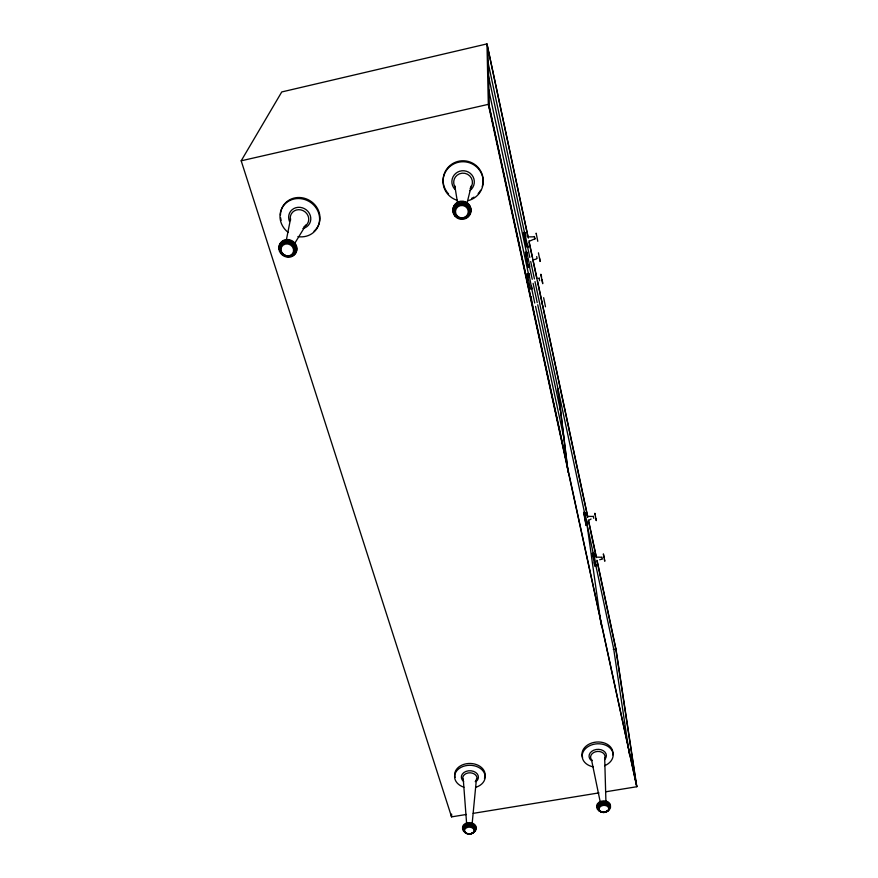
<?xml version="1.0" encoding="UTF-8"?>
<svg xmlns="http://www.w3.org/2000/svg" width="878" height="878" viewBox="0 0 878 878"><rect width="100%" height="100%" fill="white"/><g stroke="black" fill="none" stroke-linecap="round" stroke-linejoin="round"><path stroke-width="1.32" d="M451.643 814.136L451.566 816.869L466.437 814.455M545.49 306.806L543.647 297.697M542.264 304.468L541.682 301.45L541.913 302.372M472.079 824.354L476.436 778.973M539.619 280.697L539.048 277.887L539.268 278.798M534.23 312.502L534.164 313.084L531.003 296.753L531.497 298.399M538.433 252.831L540.113 261.479L539.553 257.88M530.411 289.147L527.195 273.486M537.786 241.307L536.151 233.175L536.403 234.119M529.807 266.583L526.833 252.008L527.305 253.654M534.417 236.489L534.932 239.156L534.768 238.07M286.195 240.77L290.585 218.688M525.274 252.074L528.271 267.57L528.018 264.783M526.471 247.014L523.507 232.472M467.107 202.752L471.365 185.686M451.215 814.433L451.566 816.869L241.187 160.806L281.75 91.949L486.972 43.9L528.369 238.136M294.317 244.029L306.005 224.933M529.566 241.132L534.131 239.134M588.984 520.16L591.081 518.997M534.033 259.679L536.326 259.021M599.707 559.736L601.639 559.231M241.187 160.806L488.322 104.35L486.972 43.9L527.974 236.983M613.25 649.27L616.016 649.38L636.813 786.732L605.721 791.791M473.198 813.357L598.961 792.889M533.681 236.84L528.743 236.884M592.65 516.451L588.26 516.374M601.254 557.245L596.941 557.146M601.935 557.069L602.319 559.077M529.313 275.066L528.83 273.42L531.859 289.049L531.574 286.118M536.71 256.585L537.116 258.549M593.1 556.026L592.365 553.195L594.878 566.167L594.351 562.491M527.7 275.187L528.227 277.448M525.768 253.775L526.273 255.981M585.703 515.309L584.935 512.335L587.415 525.121L586.932 521.675M594.384 555.917L593.671 553.173L596.107 565.717L595.997 564.631M584.397 515.441L583.596 512.357L586.153 525.582L584.616 516.527M524.232 235.238L524.715 237.378M525.944 236.116C522.092 220.773 529.851 257.891 527.557 244.314M541.605 277.152C538.905 265.496 544.645 293.932 542.088 279.489M593.44 516.714L593.308 516.165L593.747 518.338M595.273 514.991L594.856 513.268L596.283 520.654L595.986 518.668M488.662 103.615L530.608 296.534M534.098 312.612L567.012 464.001L563.72 437.003L535.547 306.367M488.662 104.076L636.813 786.732L488.322 104.35L489.408 108.257L487.927 49.168M487.839 72.918L526.767 253.841M529.127 265.046L532.255 279.303M533.111 283.32L537.204 302.603M537.731 304.765L560.581 411.233L563.621 436.19M488.673 89.556L528.666 274.902M531.497 287.633L534.746 303.031M487.619 60.417L524.66 233.328M527.25 245.39L529.829 257.452M530.696 261.479L534.428 278.908M534.998 281.586L557.684 387.472L560.504 410.63M584.572 512.895L557.947 388.614L568.187 472.474M586.855 523.584L601.145 624.949M587.536 526.767L593.572 554.907M595.58 564.291L613.667 648.732L629.361 754.125M528.94 240.813L536.93 278.326M537.501 281.004L541.792 301.088M542.648 305.116L587.755 516.758M588.611 520.775L596.316 556.948M597.183 560.965L616.016 649.38M529.116 242.35L532.266 257.111M532.836 259.789L587.744 517.361M588.315 520.039L596.327 557.607M596.897 560.285L615.774 648.831L635.793 781.179M591.531 759.876L600.289 802.251M524.978 238.673L525.516 241.263M526.8 258.417L527.349 261.106M604.152 557.486C601.649 545.457 605.919 567.989 604.503 559.319M454.815 185.884L457.548 202.862M567.122 464.879L567.934 471.541M463.255 779.049L466.69 824.387M604.679 757.703L605.952 802.711M456.593 215.9A7.276 7.068 6 0 1 458.075 205.057A7.276 7.068 6 0 1 468.72 208.679A7.276 7.068 6 0 1 463.035 218.084M461.027 218.117A7.276 7.068 6 0 1 457.328 216.57M457.965 216.943A7.726 7.507 6.1 0 1 455.539 206.253A7.726 7.507 6.1 0 1 466.646 204.607A7.726 7.507 6.1 0 1 467.744 215.494M465.175 217.349A7.726 7.507 6.1 0 1 463.123 217.942M460.994 217.963A7.726 7.507 6.1 0 1 458.92 217.415M280.433 250.054A7.759 7.112 29.3 0 1 284.878 241.768A7.759 7.112 29.3 0 1 294.393 245.566A7.759 7.112 29.3 0 1 292.341 254.807M285.306 255.355A7.759 7.112 29.3 0 1 282.595 253.621M467.063 833.463A5.784 4.214 0.6 0 1 465.252 826.593A5.784 4.214 0.6 0 1 474.669 827.987A5.784 4.214 0.6 0 1 469.423 833.804M463.88 829.929A5.784 4.214 0.6 0 1 469.258 824.376A5.784 4.214 0.6 0 1 474.866 829.864M599.169 809.834A5.872 4.302 -4.2 0 1 599.191 804.292A5.872 4.302 -4.2 0 1 606.621 803.085A5.872 4.302 -4.2 0 1 609.178 808.221M603.581 811.974A5.531 4.05 -4.2 0 1 598.752 806.421A5.531 4.05 -4.2 0 1 607.785 804.972A5.531 4.05 -4.2 0 1 605.842 811.612M465.351 832.278A5.444 3.962 0.6 0 1 466.064 826.407A5.444 3.962 0.6 0 1 474.01 827.581A5.444 3.962 0.6 0 1 471.618 833.211M455.331 215.944A9.076 8.824 6.1 0 1 455.517 203.674A9.076 8.824 6.1 0 1 468.139 203.531A9.076 8.824 6.1 0 1 468.775 215.779M467.897 216.636A9.076 8.824 6.1 0 1 465.768 217.963M279.38 249.681A9.12 8.352 29.3 0 1 285.789 239.65A9.12 8.352 29.3 0 1 296.709 246.674A9.12 8.352 29.3 0 1 290.003 256.508M596.93 807.53A6.903 5.059 -4.2 0 1 603.823 800.835A6.903 5.059 -4.2 0 1 610.023 807.453M600.64 811.568A6.914 5.059 -4.2 0 1 598.401 803.82A6.914 5.059 -4.2 0 1 609.266 803.754A6.914 5.059 -4.2 0 1 606.237 811.535M605.326 811.777A6.914 5.059 -4.2 0 1 601.518 811.799M462.925 829.161A6.794 4.95 0.6 0 1 466.064 823.224A6.794 4.95 0.6 0 1 474.647 824.497A6.794 4.95 0.6 0 1 474.46 830.862M466.679 833.123A6.804 4.95 0.6 0 1 463.924 825.561A6.804 4.95 0.6 0 1 474.647 825.507A6.804 4.95 0.6 0 1 472.199 833.09M480.595 190.252A20.04 19.711 9.4 0 1 478.181 193.588M473.966 197.133A20.04 19.711 9.4 0 1 471.552 198.417M448.57 193.928A20.04 19.711 9.4 0 1 447.121 168.554A20.04 19.711 9.4 0 1 472.298 162.99A20.04 19.711 9.4 0 1 482.252 186.487M457.537 200.425A20.095 19.744 9.2 0 1 446.825 169.827A20.095 19.744 9.2 0 1 479.673 170.409A20.095 19.744 9.2 0 1 468.172 200.623M280.455 215.011A20.183 18.69 32.6 0 1 308.013 199.613A20.183 18.69 32.6 0 1 314.061 231.199M281.147 220.334A20.183 18.69 32.6 0 1 280.609 217.656M288.094 232.33A20.238 18.723 32.4 0 1 288.719 201.095A20.238 18.723 32.4 0 1 318.999 214.287A20.238 18.723 32.4 0 1 297.905 236.61M455.056 777.447A15.255 11.436 0.6 0 1 470.465 763.465A15.255 11.436 0.6 0 1 484.458 778.391M463.913 787.215A15.288 11.436 0.6 0 1 457.701 769.754A15.288 11.436 0.6 0 1 481.792 769.6A15.288 11.436 0.6 0 1 476.271 787.138M582.608 757.451A15.486 11.666 -4.5 0 1 596.392 742.053A15.486 11.666 -4.5 0 1 612.756 754.86M593.298 766.845A15.508 11.677 -4.4 0 1 584.539 749.702A15.508 11.677 -4.4 0 1 609.134 747.233A15.508 11.677 -4.4 0 1 604.58 765.715M455.408 187.629A9.384 9.219 9.1 0 1 457.076 175.227A9.384 9.219 9.1 0 1 469.785 175.951A9.384 9.219 9.1 0 1 470.136 188.463M454.903 189.308A11.238 11.052 9.2 0 1 455.715 173.416A11.238 11.052 9.2 0 1 471.826 174.887A11.238 11.052 9.2 0 1 469.829 190.669M290.552 220.323A9.449 8.747 32.3 0 1 296.402 209.996A9.449 8.747 32.3 0 1 307.948 215.56A9.449 8.747 32.3 0 1 303.931 226.765M289.51 221.497A11.326 10.481 32.4 0 1 295.776 207.746A11.326 10.481 32.4 0 1 310.219 215.297A11.326 10.481 32.4 0 1 302.899 228.489M463.628 781.464A8.55 6.398 0.6 0 1 463.847 772.563A8.55 6.398 0.6 0 1 475.733 772.486A8.55 6.398 0.6 0 1 476.304 781.376M463.123 779.851A7.134 5.334 0.6 0 1 466.416 773.452A7.134 5.334 0.6 0 1 475.426 774.824A7.134 5.334 0.6 0 1 475.228 781.683M592.288 760.589A7.243 5.455 -4.4 0 1 592.277 753.565A7.243 5.455 -4.4 0 1 601.452 752.051A7.243 5.455 -4.4 0 1 604.613 758.548M591.081 760.326A8.681 6.53 -4.4 0 1 591.618 751.436A8.681 6.53 -4.4 0 1 603.373 750.745A8.681 6.53 -4.4 0 1 604.69 759.525M456.549 216.175A7.287 7.079 6 0 0 468.841 213.519A7.287 7.079 6 0 0 460.27 204.486A7.287 7.079 6 0 0 456.549 216.175M457.175 215.889A6.409 6.234 6 0 0 468.007 213.541A6.409 6.234 6 0 0 460.445 205.595A6.409 6.234 6 0 0 457.175 215.889M456.231 216.175A7.737 7.518 6 0 0 469.291 213.354A7.737 7.518 6 0 0 460.182 203.751A7.737 7.518 6 0 0 456.231 216.175M281.476 251.832A6.442 5.905 29.2 0 0 292.341 253.896A6.442 5.905 29.2 0 0 288.083 243.996A6.442 5.905 29.2 0 0 281.476 251.832M280.521 251.602A7.77 7.112 29.2 0 0 293.614 254.104A7.77 7.112 29.2 0 0 288.489 242.152A7.77 7.112 29.2 0 0 280.521 251.602M280.927 251.47A7.32 6.695 29.2 0 0 293.263 253.83A7.32 6.695 29.2 0 0 288.434 242.58A7.32 6.695 29.2 0 0 280.927 251.47M280.806 251.788A7.32 6.706 29.2 0 0 293.142 254.148A7.32 6.706 29.2 0 0 288.313 242.888A7.32 6.706 29.2 0 0 280.806 251.788M600.157 811.327A4.873 3.567 -4.2 0 0 608.476 809.999A4.873 3.567 -4.2 0 0 603.087 805.422A4.873 3.567 -4.2 0 0 600.157 811.327M599.268 810.822A5.883 4.302 -4.2 0 0 609.299 809.22A5.883 4.302 -4.2 0 0 602.802 803.699A5.883 4.302 -4.2 0 0 599.268 810.822M599.597 811.173A5.531 4.05 -4.2 0 0 609.036 809.67A5.531 4.05 -4.2 0 0 602.923 804.467A5.531 4.05 -4.2 0 0 599.597 811.173M465.801 832.959A4.796 3.49 0.6 0 0 473.911 831.664A4.796 3.49 0.6 0 0 468.259 827.197A4.796 3.49 0.6 0 0 465.801 832.959M465.329 832.794A5.455 3.962 0.6 0 0 474.537 831.323A5.455 3.962 0.6 0 0 468.128 826.253A5.455 3.962 0.6 0 0 465.329 832.794M455.265 216.482A9.087 8.835 6.1 0 0 470.608 213.167A9.087 8.835 6.1 0 0 459.907 201.885A9.087 8.835 6.1 0 0 455.265 216.482M279.522 251.382A9.131 8.363 29.3 0 0 294.909 254.335A9.131 8.363 29.3 0 0 288.895 240.287A9.131 8.363 29.3 0 0 279.522 251.382"/></g></svg>
